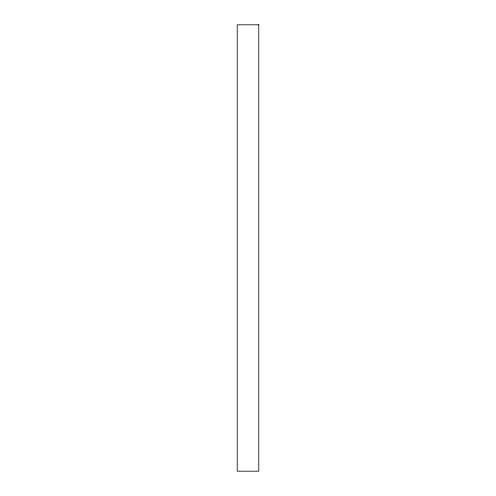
<?xml version="1.0" encoding="UTF-8"?>
<svg xmlns="http://www.w3.org/2000/svg" width="496" height="496" viewBox="0 0 496 496"><rect width="100%" height="100%" fill="white"/><g stroke="black" fill="none" stroke-linecap="round" stroke-linejoin="round"><path stroke-width="0.74" d="M258.776 24.8L237.224 24.8L237.224 471.2L258.776 471.2L258.776 24.8"/></g></svg>
